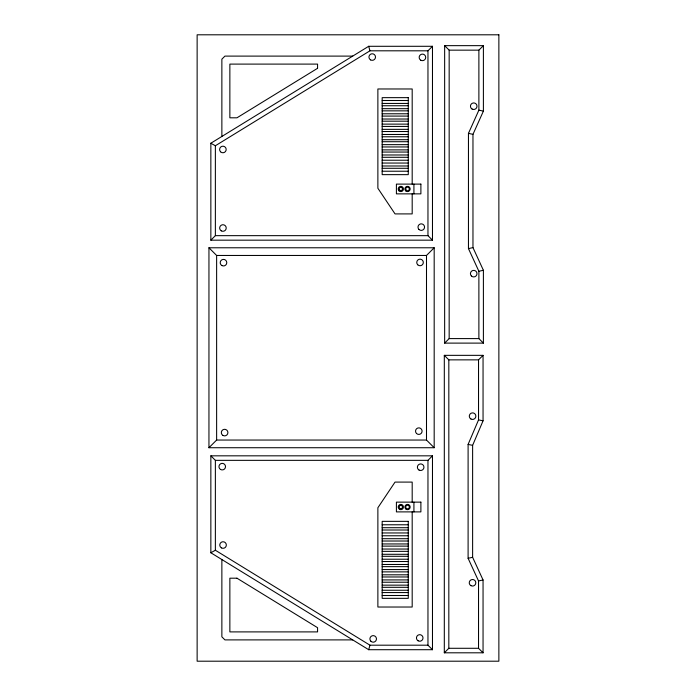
<?xml version="1.0" encoding="UTF-8"?>
<svg xmlns="http://www.w3.org/2000/svg" width="696" height="696" viewBox="0 0 696 696"><rect width="100%" height="100%" fill="white"/><g stroke="black" fill="none" stroke-linecap="round" stroke-linejoin="round"><path stroke-width="1.04" d="M368.689 649.707L369.967 645.192L215.369 550.249L215.369 460.343L210.853 455.828L210.853 552.772L368.689 649.707L432.477 649.707L432.477 455.828L210.853 455.828M483.05 652.804L478.535 648.289L478.535 580.96L468.103 558.296L468.103 444.422L478.535 419.897L478.535 359.858L483.05 355.343L444.309 355.343L444.309 652.804L483.05 652.804L483.05 579.977L472.619 557.305L472.619 445.344L483.05 420.81L483.05 355.343M483.398 343.111L478.883 338.595L478.883 271.266L468.452 248.602L468.452 133.371L478.883 110.151L478.883 50.155L483.398 45.649L444.648 45.649L444.648 343.111L483.398 343.111L483.398 270.283L472.967 247.611L472.967 134.337L483.398 111.116L483.398 45.649M210.853 240.172L215.369 235.657L427.962 235.657L432.477 240.172L432.477 46.293L368.689 46.293L210.853 143.228L210.853 240.172L432.477 240.172M427.962 235.657L427.962 50.808L432.477 46.293M208.948 447.728L216.63 440.046L426.5 440.046L434.182 447.728L434.182 247.776L208.948 247.776L208.948 447.728L434.182 447.728M208.948 247.776L216.63 255.458L426.5 255.458L434.182 247.776M444.648 343.111L449.164 338.595L449.164 50.155L444.648 45.649M215.369 460.343L427.962 460.343L432.477 455.828M444.309 652.804L448.824 648.289L448.824 359.858L444.309 355.343M215.369 235.657L215.369 145.751L369.967 50.808L427.962 50.808M210.853 552.772L215.369 550.249M468.452 248.602L472.967 247.611M478.883 271.266L483.398 270.283M468.103 558.296L472.619 557.305M478.535 580.96L483.05 579.977M449.164 50.155L478.883 50.155M352.707 56.106L224.939 56.106L221.867 59.169L221.867 136.468M382.174 100.502L408.274 100.502M382.174 103.434L408.274 103.434M382.174 105.748L408.274 105.748M382.174 108.68L408.274 108.68M382.174 110.847L408.274 110.847M382.174 113.779L408.274 113.779M382.174 116.084L408.274 116.084M382.174 119.025L408.274 119.025M382.174 121.191L408.274 121.191M382.174 124.123L408.274 124.123M382.174 126.428L408.274 126.428M382.174 129.36L408.274 129.36M382.174 131.527L408.274 131.527M382.174 134.467L408.274 134.467M382.174 136.773L408.274 136.773M382.174 139.705L408.274 139.705M382.174 141.706L408.274 141.706M382.174 144.646L408.274 144.646M382.174 146.952L408.274 146.952M382.174 149.884L408.274 149.884M382.174 152.05L408.274 152.05M382.174 154.982L408.274 154.982M382.174 157.296L408.274 157.296M382.174 160.228L408.274 160.228M382.174 163.047L408.274 163.047M382.174 165.987L408.274 165.987M382.174 168.293L408.274 168.293M382.174 171.225L408.274 171.225M449.164 338.595L478.883 338.595M448.824 359.858L478.535 359.858M382.174 524.775L408.274 524.775M382.174 527.707L408.274 527.707M382.174 530.013L408.274 530.013M382.174 532.953L408.274 532.953M382.174 535.772L408.274 535.772M382.174 538.704L408.274 538.704M382.174 541.018L408.274 541.018M382.174 543.95L408.274 543.95M382.174 546.116L408.274 546.116M382.174 549.048L408.274 549.048M382.174 551.354L408.274 551.354M382.174 554.294L408.274 554.294M382.174 556.295L408.274 556.295M382.174 559.227L408.274 559.227M382.174 561.533L408.274 561.533M382.174 564.473L408.274 564.473M382.174 566.64L408.274 566.64M382.174 569.572L408.274 569.572M382.174 571.877L408.274 571.877M382.174 574.809L408.274 574.809M382.174 576.975L408.274 576.975M382.174 579.916L408.274 579.916M382.174 582.221L408.274 582.221M382.174 585.153L408.274 585.153M382.174 587.32L408.274 587.32M382.174 590.252L408.274 590.252M382.174 592.566L408.274 592.566M382.174 595.498L408.274 595.498M352.707 639.894L224.939 639.894L221.867 636.831L221.867 559.532M369.967 645.192L427.962 645.192L432.477 649.707M448.824 648.289L478.535 648.289M478.535 419.897L483.05 420.81M468.103 444.422L472.619 445.344M478.883 110.151L483.398 111.116M468.452 133.371L472.967 134.337M210.853 143.228L215.369 145.751M368.689 46.293L369.967 50.808M427.962 460.343L427.962 645.192M426.5 255.458L426.5 440.046M413.92 184.109L413.92 193.862M413.92 502.138L413.92 511.891M412.189 184.109L412.189 88.975L377.876 88.975L377.876 188.251L395.032 213.907L412.189 213.907L412.189 193.862M412.189 502.138L412.189 482.093L395.032 482.093L377.876 507.749L377.876 607.025L412.189 607.025L412.189 511.891M216.63 255.458L216.63 440.046M317.567 68.304L236.962 117.807L229.863 117.807L229.863 64.102L317.567 64.102L317.567 68.304M498.867 34.8L197.133 34.8L197.133 661.2L498.867 661.2L498.867 34.8M408.274 97.649L382.174 97.649L382.174 174.644L408.274 174.644L408.274 97.649M420.889 184.109L396.407 184.109L396.407 193.862L420.889 193.862L420.889 184.109M420.889 502.138L396.407 502.138L396.407 511.891L420.889 511.891L420.889 502.138M408.274 521.356L382.174 521.356L382.174 598.351L408.274 598.351L408.274 521.356M236.962 578.193L229.863 578.193L229.863 631.898L317.567 631.898L317.567 627.696L236.962 578.193M418.087 640.798A3.28 3.28 0 0 0 423.011 637.954A3.28 3.28 0 0 0 418.087 635.109A3.28 3.28 0 0 0 418.087 640.798M221.85 265.515A3.28 3.28 0 0 0 226.774 262.67A3.28 3.28 0 0 0 221.85 259.825A3.28 3.28 0 0 0 221.85 265.515M419.027 470.052A3.28 3.28 0 0 0 423.951 467.207A3.28 3.28 0 0 0 419.027 464.363A3.28 3.28 0 0 0 419.027 470.052M416.495 433.46A3.28 3.28 0 0 0 421.985 431.99A3.28 3.28 0 0 0 417.965 427.97A3.28 3.28 0 0 0 416.495 433.46M221.415 547.874A3.28 3.28 0 0 0 226.339 545.029A3.28 3.28 0 0 0 221.415 542.184A3.28 3.28 0 0 0 221.415 547.874M417.722 264.776A3.28 3.28 0 0 0 423.212 263.297A3.28 3.28 0 0 0 419.192 259.277A3.28 3.28 0 0 0 417.722 264.776M470.94 419.001A3.28 3.28 0 0 0 475.864 416.156A3.28 3.28 0 0 0 470.94 413.311A3.28 3.28 0 0 0 470.94 419.001M471.392 275.973A3.28 3.28 0 0 0 476.882 274.502A3.28 3.28 0 0 0 472.862 270.483A3.28 3.28 0 0 0 471.392 275.973M470.887 585.632A3.28 3.28 0 0 0 475.812 582.787A3.28 3.28 0 0 0 470.887 579.942A3.28 3.28 0 0 0 470.887 585.632M222.972 435.435A3.28 3.28 0 0 0 227.905 432.59A3.28 3.28 0 0 0 222.972 429.745A3.28 3.28 0 0 0 222.972 435.435M220.589 469.487A3.28 3.28 0 0 0 225.513 466.642A3.28 3.28 0 0 0 220.589 463.797A3.28 3.28 0 0 0 220.589 469.487M370.864 641.225A3.28 3.28 0 0 0 376.362 639.755A3.28 3.28 0 0 0 372.334 635.735A3.28 3.28 0 0 0 370.864 641.225M472.079 109.046A3.28 3.28 0 0 0 477.004 106.21A3.28 3.28 0 0 0 472.079 103.365A3.28 3.28 0 0 0 472.079 109.046M221.302 230.855A3.28 3.28 0 0 0 226.226 228.01A3.28 3.28 0 0 0 221.302 225.165A3.28 3.28 0 0 0 221.302 230.855M418.949 229.445A3.28 3.28 0 0 0 424.438 227.975A3.28 3.28 0 0 0 420.419 223.955A3.28 3.28 0 0 0 418.949 229.445M220.571 151.798A3.28 3.28 0 0 0 226.07 150.327A3.28 3.28 0 0 0 222.041 146.308A3.28 3.28 0 0 0 220.571 151.798M370.585 59.899A3.28 3.28 0 0 0 375.509 57.055A3.28 3.28 0 0 0 370.585 54.21A3.28 3.28 0 0 0 370.585 59.899M420.793 60.221A3.28 3.28 0 0 0 425.717 57.377A3.28 3.28 0 0 0 420.793 54.54A3.28 3.28 0 0 0 420.793 60.221M405.672 190.826A2.627 2.627 0 0 0 410.066 189.643A2.627 2.627 0 0 0 406.856 186.432A2.627 2.627 0 0 0 405.672 190.826M398.973 190.826A2.627 2.627 0 0 0 403.375 189.643A2.627 2.627 0 0 0 400.156 186.432A2.627 2.627 0 0 0 398.973 190.826M399.678 190.13A1.644 1.644 0 0 0 402.418 189.39A1.644 1.644 0 0 0 400.409 187.381A1.644 1.644 0 0 0 399.678 190.13M406.255 190.243A1.81 1.81 0 0 0 409.274 189.434A1.81 1.81 0 0 0 407.064 187.224A1.81 1.81 0 0 0 406.255 190.243M399.521 509.307A2.627 2.627 0 0 0 403.462 507.036A2.627 2.627 0 0 0 399.521 504.757A2.627 2.627 0 0 0 399.521 509.307M406.22 509.307A2.627 2.627 0 0 0 410.161 507.036A2.627 2.627 0 0 0 406.22 504.757A2.627 2.627 0 0 0 406.22 509.307M400.017 508.454A1.644 1.644 0 0 0 402.479 507.036A1.644 1.644 0 0 0 400.017 505.609A1.644 1.644 0 0 0 400.017 508.454M406.629 508.602A1.81 1.81 0 0 0 409.335 507.036A1.81 1.81 0 0 0 406.629 505.47A1.81 1.81 0 0 0 406.629 508.602"/></g></svg>
